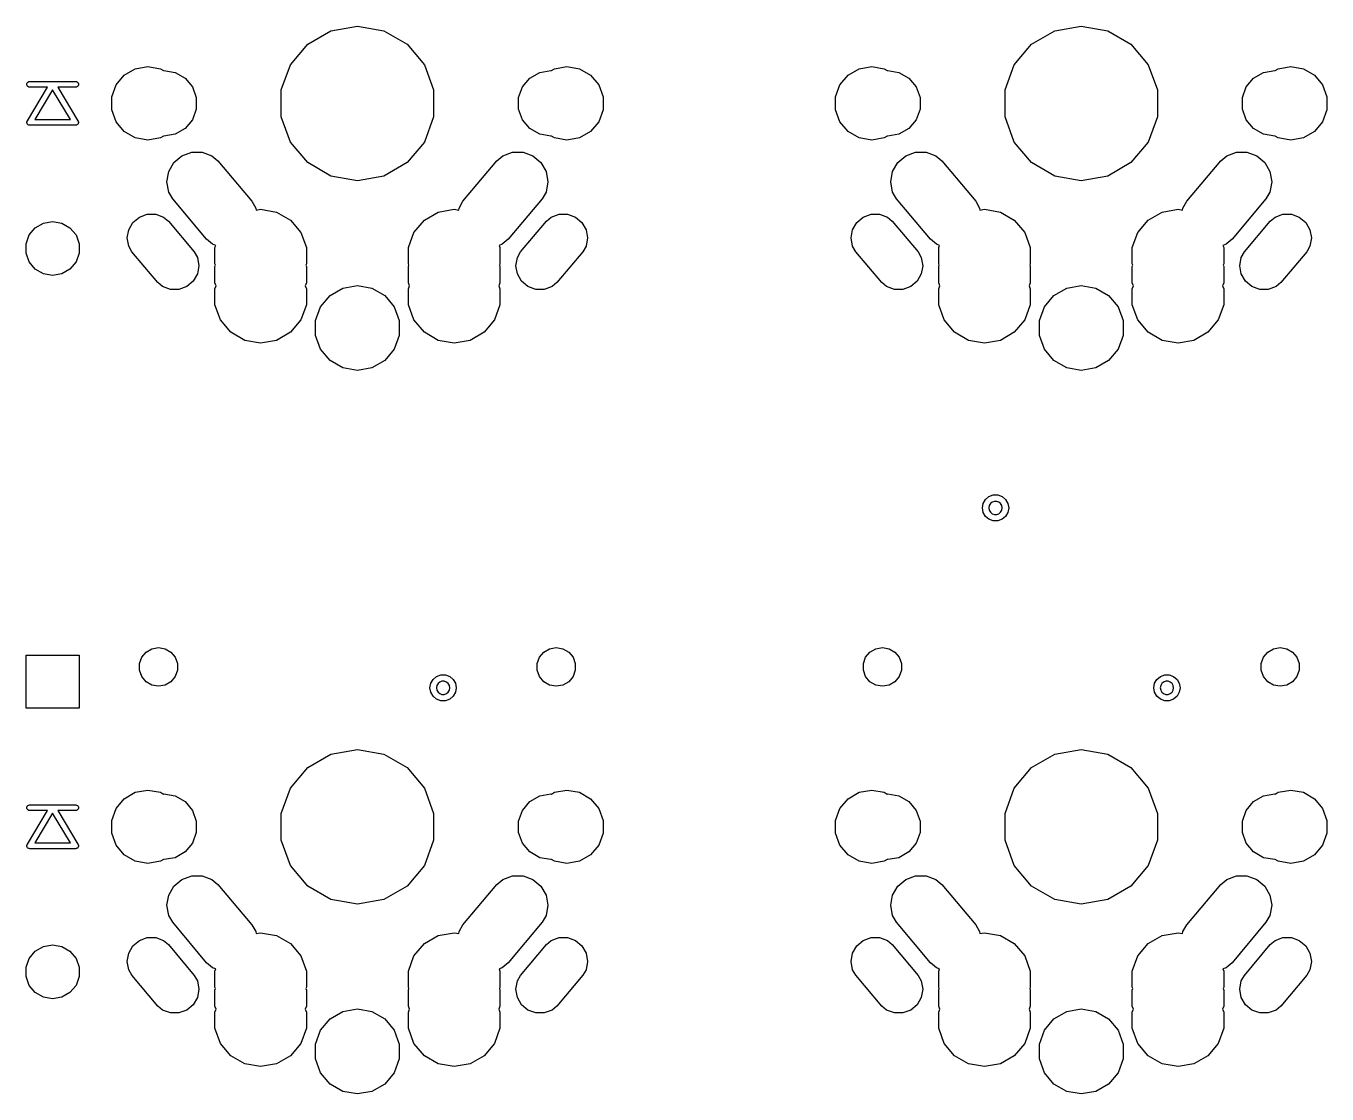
# Model space of a CAD drawing. Extents: x 61 to 195, y -144 to -65.
# Drawn here: x 61.3 to 95.45, y -122.14 to -94.09 of the extents above; entities that cross this region are included whole.
import ezdxf

# ---------------------------------------------------------------- set-up
doc = ezdxf.new("R2010")
doc.units = 0
doc.header["$MEASUREMENT"] = 0
doc.layers.add('BLACK', color=7, linetype='CONTINUOUS')

msp = doc.modelspace()

# ---------------------------------------------------------------- linework, layer by layer
at = {"layer": 'BLACK', "linetype": 'CONTINUOUS'}
for p, q in [((68.6946, -94.5693), (69.3054, -94.2166)), ((69.3054, -94.2166), (70, -94.0941)), ((70, -94.0941), (70.6946, -94.2166)), ((70.6946, -94.2166), (71.3054, -94.5693)), ((87.6946, -94.5693), (88.3054, -94.2166)), ((88.3054, -94.2166), (89, -94.0941)), ((89, -94.0941), (89.6946, -94.2166)), ((89.6946, -94.2166), (90.3054, -94.5693)), ((68.2412, -95.1096), (68.6946, -94.5693)), ((71.3054, -94.5693), (71.7588, -95.1096)), ((87.2412, -95.1096), (87.6946, -94.5693)), ((90.3054, -94.5693), (90.7588, -95.1096)), ((63.8799, -95.386), (64.1701, -95.2185)), ((64.1701, -95.2185), (64.5, -95.1603)), ((64.5, -95.1603), (64.8299, -95.2185)), ((64.8299, -95.2185), (64.9085, -95.2639)), ((64.9085, -95.2639), (64.92, -95.2619)), ((64.92, -95.2619), (65.2152, -95.3139)), ((68, -95.7723), (68.2412, -95.1096)), ((71.7588, -95.1096), (72, -95.7723)), ((74.7848, -95.3139), (75.08, -95.2619)), ((75.08, -95.2619), (75.0915, -95.2639)), ((75.0915, -95.2639), (75.1701, -95.2185)), ((75.1701, -95.2185), (75.5, -95.1603)), ((75.5, -95.1603), (75.8299, -95.2185)), ((75.8299, -95.2185), (76.1201, -95.386)), ((82.8799, -95.386), (83.1701, -95.2185)), ((83.1701, -95.2185), (83.5, -95.1603)), ((83.5, -95.1603), (83.8299, -95.2185)), ((83.8299, -95.2185), (83.9085, -95.2639)), ((83.9085, -95.2639), (83.92, -95.2619)), ((83.92, -95.2619), (84.2152, -95.3139)), ((87, -95.7723), (87.2412, -95.1096)), ((90.7588, -95.1096), (91, -95.7723)), ((93.7848, -95.3139), (94.08, -95.2619)), ((94.08, -95.2619), (94.0915, -95.2639)), ((94.0915, -95.2639), (94.1701, -95.2185)), ((94.1701, -95.2185), (94.5, -95.1603)), ((94.5, -95.1603), (94.8299, -95.2185)), ((94.8299, -95.2185), (95.1201, -95.386)), ((61.325, -95.6118), (61.334, -95.5869)), ((61.325, -95.6382), (61.325, -95.6118)), ((61.334, -95.5869), (61.351, -95.5667)), ((61.351, -95.5667), (61.374, -95.5534)), ((61.374, -95.5534), (61.3934, -95.55)), ((61.3934, -95.55), (61.9928, -95.55)), ((61.9928, -95.55), (61.9987, -95.5489)), ((61.9987, -95.5489), (62, -95.5491)), ((62, -95.5491), (62.0013, -95.5489)), ((62.0013, -95.5489), (62.0072, -95.55)), ((62.0072, -95.55), (62.6066, -95.55)), ((62.6066, -95.55), (62.626, -95.5534)), ((62.626, -95.5534), (62.649, -95.5667)), ((62.649, -95.5667), (62.666, -95.5869)), ((62.666, -95.5869), (62.675, -95.6118)), ((62.675, -95.6118), (62.675, -95.6382)), ((63.6646, -95.6427), (63.8799, -95.386)), ((65.2152, -95.3139), (65.4748, -95.4638)), ((65.4748, -95.4638), (65.6675, -95.6934)), ((74.3325, -95.6934), (74.5252, -95.4638)), ((74.5252, -95.4638), (74.7848, -95.3139)), ((76.1201, -95.386), (76.3354, -95.6427)), ((82.6646, -95.6427), (82.8799, -95.386)), ((84.2152, -95.3139), (84.4748, -95.4638)), ((84.4748, -95.4638), (84.6675, -95.6934)), ((93.3325, -95.6934), (93.5252, -95.4638)), ((93.5252, -95.4638), (93.7848, -95.3139)), ((95.1201, -95.386), (95.3354, -95.6427)), ((61.334, -95.6631), (61.325, -95.6382)), ((61.351, -95.6833), (61.334, -95.6631)), ((61.3387, -96.5813), (61.8675, -95.7)), ((61.374, -95.6966), (61.351, -95.6833)), ((61.3934, -95.7), (61.374, -95.6966)), ((61.8675, -95.7), (61.3934, -95.7)), ((62, -95.7708), (61.5325, -96.55)), ((62.4675, -96.55), (62, -95.7708)), ((62.6066, -95.7), (62.1325, -95.7)), ((62.1325, -95.7), (62.6613, -96.5813)), ((62.626, -95.6966), (62.6066, -95.7)), ((62.649, -95.6833), (62.626, -95.6966)), ((62.666, -95.6631), (62.649, -95.6833)), ((62.675, -95.6382), (62.666, -95.6631)), ((63.55, -95.9575), (63.6646, -95.6427)), ((65.6675, -95.6934), (65.77, -95.9751)), ((68, -96.4777), (68, -95.7723)), ((72, -95.7723), (72, -96.4777)), ((74.23, -95.9751), (74.3325, -95.6934)), ((76.3354, -95.6427), (76.45, -95.9575)), ((82.55, -95.9575), (82.6646, -95.6427)), ((84.6675, -95.6934), (84.77, -95.9751)), ((87, -96.4777), (87, -95.7723)), ((91, -95.7723), (91, -96.4777)), ((93.23, -95.9751), (93.3325, -95.6934)), ((95.3354, -95.6427), (95.45, -95.9575)), ((63.55, -96.2925), (63.55, -95.9575)), ((63.6646, -96.6073), (63.55, -96.2925)), ((65.77, -96.2749), (65.6675, -96.5566)), ((65.77, -95.9751), (65.77, -96.2749)), ((74.23, -96.2749), (74.23, -95.9751)), ((74.3325, -96.5566), (74.23, -96.2749)), ((76.45, -96.2925), (76.3354, -96.6073)), ((76.45, -95.9575), (76.45, -96.2925)), ((82.55, -96.2925), (82.55, -95.9575)), ((82.6646, -96.6073), (82.55, -96.2925)), ((84.77, -96.2749), (84.6675, -96.5566)), ((84.77, -95.9751), (84.77, -96.2749)), ((93.23, -96.2749), (93.23, -95.9751)), ((93.3325, -96.5566), (93.23, -96.2749)), ((95.45, -96.2925), (95.3354, -96.6073)), ((95.45, -95.9575), (95.45, -96.2925)), ((61.3248, -96.637), (61.325, -96.6244)), ((61.325, -96.6376), (61.3248, -96.637)), ((61.325, -96.6118), (61.3252, -96.6112)), ((61.325, -96.6244), (61.325, -96.6118)), ((61.325, -96.6382), (61.325, -96.6376)), ((61.3293, -96.6501), (61.325, -96.6382)), ((61.3252, -96.6105), (61.3297, -96.5988)), ((61.3252, -96.6112), (61.3252, -96.6105)), ((61.3297, -96.5988), (61.334, -96.5869)), ((61.334, -96.5869), (61.3387, -96.5813)), ((61.5325, -96.55), (62.4675, -96.55)), ((62.6613, -96.5813), (62.666, -96.5869)), ((62.666, -96.5869), (62.6703, -96.5988)), ((62.6703, -96.5988), (62.6748, -96.6105)), ((62.675, -96.6382), (62.6707, -96.6501)), ((62.6748, -96.6105), (62.6748, -96.6112)), ((62.6748, -96.6112), (62.675, -96.6118)), ((62.675, -96.6118), (62.675, -96.6244)), ((62.675, -96.6244), (62.6752, -96.637)), ((62.6752, -96.637), (62.675, -96.6376)), ((62.675, -96.6376), (62.675, -96.6382)), ((63.8799, -96.864), (63.6646, -96.6073)), ((65.6675, -96.5566), (65.4748, -96.7862)), ((68.2412, -97.1404), (68, -96.4777)), ((72, -96.4777), (71.7588, -97.1404)), ((74.5252, -96.7862), (74.3325, -96.5566)), ((76.3354, -96.6073), (76.1201, -96.864)), ((82.8799, -96.864), (82.6646, -96.6073)), ((84.6675, -96.5566), (84.4748, -96.7862)), ((87.2412, -97.1404), (87, -96.4777)), ((91, -96.4777), (90.7588, -97.1404)), ((93.5252, -96.7862), (93.3325, -96.5566)), ((95.3354, -96.6073), (95.1201, -96.864)), ((61.3334, -96.662), (61.3293, -96.6501)), ((61.3338, -96.6625), (61.3334, -96.662)), ((61.334, -96.6631), (61.3338, -96.6625)), ((61.3422, -96.6727), (61.334, -96.6631)), ((61.3501, -96.6825), (61.3422, -96.6727)), ((61.3506, -96.6828), (61.3501, -96.6825)), ((61.351, -96.6833), (61.3506, -96.6828)), ((61.362, -96.6897), (61.351, -96.6833)), ((61.3728, -96.6961), (61.362, -96.6897)), ((61.3734, -96.6962), (61.3728, -96.6961)), ((61.374, -96.6966), (61.3734, -96.6962)), ((61.3864, -96.6988), (61.374, -96.6966)), ((61.3987, -96.7011), (61.3864, -96.6988)), ((61.4059, -96.7), (61.3987, -96.7011)), ((62.5941, -96.7), (61.4059, -96.7)), ((62.6013, -96.7011), (62.5941, -96.7)), ((62.6136, -96.6988), (62.6013, -96.7011)), ((62.626, -96.6966), (62.6136, -96.6988)), ((62.6266, -96.6962), (62.626, -96.6966)), ((62.6272, -96.6961), (62.6266, -96.6962)), ((62.638, -96.6897), (62.6272, -96.6961)), ((62.649, -96.6833), (62.638, -96.6897)), ((62.6494, -96.6828), (62.649, -96.6833)), ((62.6499, -96.6825), (62.6494, -96.6828)), ((62.6578, -96.6728), (62.6499, -96.6825)), ((62.666, -96.6631), (62.6578, -96.6728)), ((62.6662, -96.6625), (62.666, -96.6631)), ((62.6666, -96.662), (62.6662, -96.6625)), ((62.6707, -96.6501), (62.6666, -96.662)), ((64.1701, -97.0315), (63.8799, -96.864)), ((65.2152, -96.9361), (64.92, -96.9881)), ((65.4748, -96.7862), (65.2152, -96.9361)), ((74.7848, -96.9361), (74.5252, -96.7862)), ((75.08, -96.9881), (74.7848, -96.9361)), ((76.1201, -96.864), (75.8299, -97.0315)), ((83.1701, -97.0315), (82.8799, -96.864)), ((84.2152, -96.9361), (83.92, -96.9881)), ((84.4748, -96.7862), (84.2152, -96.9361)), ((93.7848, -96.9361), (93.5252, -96.7862)), ((94.08, -96.9881), (93.7848, -96.9361)), ((95.1201, -96.864), (94.8299, -97.0315)), ((64.5, -97.0897), (64.1701, -97.0315)), ((64.8299, -97.0315), (64.5, -97.0897)), ((64.9085, -96.9861), (64.8299, -97.0315)), ((64.92, -96.9881), (64.9085, -96.9861)), ((68.6946, -97.6807), (68.2412, -97.1404)), ((71.7588, -97.1404), (71.3054, -97.6807)), ((75.0915, -96.9861), (75.08, -96.9881)), ((75.1701, -97.0315), (75.0915, -96.9861)), ((75.5, -97.0897), (75.1701, -97.0315)), ((75.8299, -97.0315), (75.5, -97.0897)), ((83.5, -97.0897), (83.1701, -97.0315)), ((83.8299, -97.0315), (83.5, -97.0897)), ((83.9085, -96.9861), (83.8299, -97.0315)), ((83.92, -96.9881), (83.9085, -96.9861)), ((87.6946, -97.6807), (87.2412, -97.1404)), ((90.7588, -97.1404), (90.3054, -97.6807)), ((94.0915, -96.9861), (94.08, -96.9881)), ((94.1701, -97.0315), (94.0915, -96.9861)), ((94.5, -97.0897), (94.1701, -97.0315)), ((94.8299, -97.0315), (94.5, -97.0897)), ((65.1854, -97.6804), (65.3948, -97.5047)), ((65.3948, -97.5047), (65.6516, -97.4112)), ((65.6516, -97.4112), (65.9249, -97.4112)), ((65.9249, -97.4112), (66.1817, -97.5047)), ((66.1817, -97.5047), (66.3384, -97.6361)), ((66.3384, -97.6361), (67.229, -98.6976)), ((72.771, -98.6976), (73.6616, -97.6361)), ((73.6616, -97.6361), (73.8183, -97.5047)), ((73.8183, -97.5047), (74.0751, -97.4112)), ((74.0751, -97.4112), (74.3484, -97.4112)), ((74.3484, -97.4112), (74.6052, -97.5047)), ((74.6052, -97.5047), (74.8146, -97.6804)), ((84.1854, -97.6804), (84.3948, -97.5047)), ((84.3948, -97.5047), (84.6516, -97.4112)), ((84.6516, -97.4112), (84.9249, -97.4112)), ((84.9249, -97.4112), (85.1817, -97.5047)), ((85.1817, -97.5047), (85.3384, -97.6361)), ((85.3384, -97.6361), (86.229, -98.6976)), ((91.771, -98.6976), (92.6616, -97.6361)), ((92.6616, -97.6361), (92.8183, -97.5047)), ((92.8183, -97.5047), (93.0751, -97.4112)), ((93.0751, -97.4112), (93.3484, -97.4112)), ((93.3484, -97.4112), (93.6052, -97.5047)), ((93.6052, -97.5047), (93.8146, -97.6804)), ((65.0013, -98.1862), (65.0488, -97.9171)), ((65.0488, -97.9171), (65.1854, -97.6804)), ((69.3054, -98.0334), (68.6946, -97.6807)), ((71.3054, -97.6807), (70.6946, -98.0334)), ((74.8146, -97.6804), (74.9512, -97.9171)), ((74.9512, -97.9171), (74.9987, -98.1862)), ((84.0013, -98.1862), (84.0488, -97.9171)), ((84.0488, -97.9171), (84.1854, -97.6804)), ((88.3054, -98.0334), (87.6946, -97.6807)), ((90.3054, -97.6807), (89.6946, -98.0334)), ((93.8146, -97.6804), (93.9512, -97.9171)), ((93.9512, -97.9171), (93.9987, -98.1862)), ((65.0488, -98.4554), (65.0013, -98.1862)), ((70, -98.1559), (69.3054, -98.0334)), ((70.6946, -98.0334), (70, -98.1559)), ((74.9987, -98.1862), (74.9512, -98.4554)), ((84.0488, -98.4554), (84.0013, -98.1862)), ((89, -98.1559), (88.3054, -98.0334)), ((89.6946, -98.0334), (89, -98.1559)), ((93.9987, -98.1862), (93.9512, -98.4554)), ((65.151, -98.6324), (65.0488, -98.4554)), ((66.0416, -99.6939), (65.151, -98.6324)), ((74.849, -98.6324), (73.9584, -99.6939)), ((74.9512, -98.4554), (74.849, -98.6324)), ((84.151, -98.6324), (84.0488, -98.4554)), ((85.0416, -99.6939), (84.151, -98.6324)), ((93.849, -98.6324), (92.9584, -99.6939)), ((93.9512, -98.4554), (93.849, -98.6324)), ((67.229, -98.6976), (67.3312, -98.8746)), ((67.3312, -98.8746), (67.3406, -98.9275)), ((67.3406, -98.9275), (67.46, -98.9065)), ((67.46, -98.9065), (67.8768, -98.98)), ((67.8768, -98.98), (68.2432, -99.1916)), ((71.7568, -99.1916), (72.1232, -98.98)), ((72.1232, -98.98), (72.54, -98.9065)), ((72.54, -98.9065), (72.6594, -98.9275)), ((72.6594, -98.9275), (72.6688, -98.8746)), ((72.6688, -98.8746), (72.771, -98.6976)), ((86.229, -98.6976), (86.3312, -98.8746)), ((86.3312, -98.8746), (86.3406, -98.9275)), ((86.3406, -98.9275), (86.46, -98.9065)), ((86.46, -98.9065), (86.8768, -98.98)), ((86.8768, -98.98), (87.2432, -99.1916)), ((90.7568, -99.1916), (91.1232, -98.98)), ((91.1232, -98.98), (91.54, -98.9065)), ((91.54, -98.9065), (91.6594, -98.9275)), ((91.6594, -98.9275), (91.6688, -98.8746)), ((91.6688, -98.8746), (91.771, -98.6976)), ((61.5441, -99.3917), (61.7574, -99.2685)), ((61.7574, -99.2685), (62, -99.2257)), ((62, -99.2257), (62.2426, -99.2685)), ((62.2426, -99.2685), (62.4559, -99.3917)), ((63.9983, -99.4441), (64.1085, -99.2532)), ((64.1085, -99.2532), (64.2774, -99.1115)), ((64.2774, -99.1115), (64.4845, -99.0361)), ((64.4845, -99.0361), (64.7049, -99.0361)), ((64.7049, -99.0361), (64.912, -99.1115)), ((64.912, -99.1115), (65.0383, -99.2175)), ((65.0383, -99.2175), (65.7192, -100.029)), ((68.2432, -99.1916), (68.5153, -99.5157)), ((71.4847, -99.5157), (71.7568, -99.1916)), ((74.2808, -100.029), (74.9617, -99.2175)), ((74.9617, -99.2175), (75.088, -99.1115)), ((75.088, -99.1115), (75.2951, -99.0361)), ((75.2951, -99.0361), (75.5155, -99.0361)), ((75.5155, -99.0361), (75.7226, -99.1115)), ((75.7226, -99.1115), (75.8915, -99.2532)), ((75.8915, -99.2532), (76.0017, -99.4441)), ((82.9983, -99.4441), (83.1085, -99.2532)), ((83.1085, -99.2532), (83.2774, -99.1115)), ((83.2774, -99.1115), (83.4845, -99.0361)), ((83.4845, -99.0361), (83.7049, -99.0361)), ((83.7049, -99.0361), (83.912, -99.1115)), ((83.912, -99.1115), (84.0383, -99.2175)), ((84.0383, -99.2175), (84.7192, -100.029)), ((87.2432, -99.1916), (87.5153, -99.5157)), ((90.4847, -99.5157), (90.7568, -99.1916)), ((93.2808, -100.029), (93.9617, -99.2175)), ((93.9617, -99.2175), (94.088, -99.1115)), ((94.088, -99.1115), (94.2951, -99.0361)), ((94.2951, -99.0361), (94.5155, -99.0361)), ((94.5155, -99.0361), (94.7226, -99.1115)), ((94.7226, -99.1115), (94.8915, -99.2532)), ((94.8915, -99.2532), (95.0017, -99.4441)), ((61.3015, -99.8118), (61.3857, -99.5804)), ((61.3857, -99.5804), (61.5441, -99.3917)), ((62.4559, -99.3917), (62.6142, -99.5804)), ((62.6142, -99.5804), (62.6985, -99.8118)), ((63.96, -99.6611), (63.9983, -99.4441)), ((63.9983, -99.8782), (63.96, -99.6611)), ((66.1983, -99.8253), (66.0416, -99.6939)), ((68.5153, -99.5157), (68.66, -99.9134)), ((71.34, -99.9134), (71.4847, -99.5157)), ((73.9584, -99.6939), (73.8017, -99.8253)), ((76.0017, -99.4441), (76.04, -99.6611)), ((76.04, -99.6611), (76.0017, -99.8782)), ((82.96, -99.6611), (82.9983, -99.4441)), ((82.9983, -99.8782), (82.96, -99.6611)), ((85.1983, -99.8253), (85.0416, -99.6939)), ((87.5153, -99.5157), (87.66, -99.9134)), ((90.34, -99.9134), (90.4847, -99.5157)), ((92.9584, -99.6939), (92.8017, -99.8253)), ((95.0017, -99.4441), (95.04, -99.6611)), ((95.04, -99.6611), (95.0017, -99.8782)), ((61.3015, -100.058), (61.3015, -99.8118)), ((62.6985, -99.8118), (62.6985, -100.058)), ((64.0808, -100.021), (63.9983, -99.8782)), ((64.7617, -100.832), (64.0808, -100.021)), ((65.7192, -100.029), (65.8017, -100.172)), ((66.2811, -99.8554), (66.1983, -99.8253)), ((66.26, -99.9134), (66.2811, -99.8554)), ((66.26, -100.337), (66.26, -99.9134)), ((68.66, -99.9134), (68.66, -100.337)), ((71.34, -100.337), (71.34, -99.9134)), ((73.8017, -99.8253), (73.7189, -99.8554)), ((73.7189, -99.8554), (73.74, -99.9134)), ((73.74, -99.9134), (73.74, -100.337)), ((74.1983, -100.172), (74.2808, -100.029)), ((75.9192, -100.021), (75.2383, -100.832)), ((76.0017, -99.8782), (75.9192, -100.021)), ((83.0808, -100.021), (82.9983, -99.8782)), ((83.7617, -100.832), (83.0808, -100.021)), ((84.7192, -100.029), (84.8017, -100.172)), ((85.2811, -99.8554), (85.1983, -99.8253)), ((85.26, -99.9134), (85.2811, -99.8554)), ((85.26, -100.337), (85.26, -99.9134)), ((87.66, -99.9134), (87.66, -100.337)), ((90.34, -100.337), (90.34, -99.9134)), ((92.8017, -99.8253), (92.7189, -99.8554)), ((92.7189, -99.8554), (92.74, -99.9134)), ((92.74, -99.9134), (92.74, -100.337)), ((93.1983, -100.172), (93.2808, -100.029)), ((94.9192, -100.021), (94.2383, -100.832)), ((95.0017, -99.8782), (94.9192, -100.021)), ((61.3857, -100.29), (61.3015, -100.058)), ((61.5441, -100.478), (61.3857, -100.29)), ((62.6142, -100.29), (62.4559, -100.478)), ((62.6985, -100.058), (62.6142, -100.29)), ((65.8017, -100.172), (65.84, -100.389)), ((65.84, -100.389), (65.8017, -100.606)), ((66.274, -100.375), (66.26, -100.337)), ((66.26, -100.413), (66.274, -100.375)), ((68.66, -100.337), (68.646, -100.375)), ((68.646, -100.375), (68.66, -100.413)), ((71.354, -100.375), (71.34, -100.337)), ((71.34, -100.413), (71.354, -100.375)), ((73.74, -100.337), (73.726, -100.375)), ((73.726, -100.375), (73.74, -100.413)), ((74.16, -100.389), (74.1983, -100.172)), ((74.1983, -100.606), (74.16, -100.389)), ((84.8017, -100.172), (84.84, -100.389)), ((84.84, -100.389), (84.8017, -100.606)), ((85.274, -100.375), (85.26, -100.337)), ((85.26, -100.413), (85.274, -100.375)), ((87.66, -100.337), (87.646, -100.375)), ((87.646, -100.375), (87.66, -100.413)), ((90.354, -100.375), (90.34, -100.337)), ((90.34, -100.413), (90.354, -100.375)), ((92.74, -100.337), (92.726, -100.375)), ((92.726, -100.375), (92.74, -100.413)), ((93.16, -100.389), (93.1983, -100.172)), ((93.1983, -100.606), (93.16, -100.389)), ((61.7574, -100.602), (61.5441, -100.478)), ((62, -100.644), (61.7574, -100.602)), ((62.2426, -100.602), (62, -100.644)), ((62.4559, -100.478), (62.2426, -100.602)), ((65.8017, -100.606), (65.6915, -100.797)), ((66.26, -100.837), (66.26, -100.413)), ((68.66, -100.413), (68.66, -100.837)), ((71.34, -100.837), (71.34, -100.413)), ((73.74, -100.413), (73.74, -100.837)), ((74.3085, -100.797), (74.1983, -100.606)), ((84.8017, -100.606), (84.6915, -100.797)), ((85.26, -100.837), (85.26, -100.413)), ((87.66, -100.413), (87.66, -100.837)), ((90.34, -100.837), (90.34, -100.413)), ((92.74, -100.413), (92.74, -100.837)), ((93.3085, -100.797), (93.1983, -100.606)), ((64.888, -100.938), (64.7617, -100.832)), ((65.0951, -101.014), (64.888, -100.938)), ((65.3155, -101.014), (65.0951, -101.014)), ((65.5226, -100.938), (65.3155, -101.014)), ((65.6915, -100.797), (65.5226, -100.938)), ((66.2885, -100.915), (66.26, -100.837)), ((66.26, -100.993), (66.2885, -100.915)), ((66.26, -101.417), (66.26, -100.993)), ((68.66, -100.837), (68.6315, -100.915)), ((68.6315, -100.915), (68.66, -100.993)), ((68.66, -100.993), (68.66, -101.417)), ((69.282, -101.169), (69.618, -100.975)), ((69.618, -100.975), (70, -100.908)), ((70, -100.908), (70.382, -100.975)), ((70.382, -100.975), (70.718, -101.169)), ((71.3685, -100.915), (71.34, -100.837)), ((71.34, -100.993), (71.3685, -100.915)), ((71.34, -101.417), (71.34, -100.993)), ((73.74, -100.837), (73.7115, -100.915)), ((73.7115, -100.915), (73.74, -100.993)), ((73.74, -100.993), (73.74, -101.417)), ((74.4774, -100.938), (74.3085, -100.797)), ((74.6845, -101.014), (74.4774, -100.938)), ((74.9049, -101.014), (74.6845, -101.014)), ((75.112, -100.938), (74.9049, -101.014)), ((75.2383, -100.832), (75.112, -100.938)), ((83.888, -100.938), (83.7617, -100.832)), ((84.0951, -101.014), (83.888, -100.938)), ((84.3155, -101.014), (84.0951, -101.014)), ((84.5226, -100.938), (84.3155, -101.014)), ((84.6915, -100.797), (84.5226, -100.938)), ((85.2885, -100.915), (85.26, -100.837)), ((85.26, -100.993), (85.2885, -100.915)), ((85.26, -101.417), (85.26, -100.993)), ((87.66, -100.837), (87.6315, -100.915)), ((87.6315, -100.915), (87.66, -100.993)), ((87.66, -100.993), (87.66, -101.417)), ((88.282, -101.169), (88.618, -100.975)), ((88.618, -100.975), (89, -100.908)), ((89, -100.908), (89.382, -100.975)), ((89.382, -100.975), (89.718, -101.169)), ((90.3685, -100.915), (90.34, -100.837)), ((90.34, -100.993), (90.3685, -100.915)), ((90.34, -101.417), (90.34, -100.993)), ((92.74, -100.837), (92.7115, -100.915)), ((92.7115, -100.915), (92.74, -100.993)), ((92.74, -100.993), (92.74, -101.417)), ((93.4774, -100.938), (93.3085, -100.797)), ((93.6845, -101.014), (93.4774, -100.938)), ((93.9049, -101.014), (93.6845, -101.014)), ((94.112, -100.938), (93.9049, -101.014)), ((94.2383, -100.832), (94.112, -100.938)), ((66.4047, -101.814), (66.26, -101.417)), ((68.66, -101.417), (68.5153, -101.814)), ((69.0327, -101.467), (69.282, -101.169)), ((70.718, -101.169), (70.9673, -101.467)), ((71.4847, -101.814), (71.34, -101.417)), ((73.74, -101.417), (73.5953, -101.814)), ((85.4047, -101.814), (85.26, -101.417)), ((87.66, -101.417), (87.5153, -101.814)), ((88.0327, -101.467), (88.282, -101.169)), ((89.718, -101.169), (89.9673, -101.467)), ((90.4847, -101.814), (90.34, -101.417)), ((92.74, -101.417), (92.5953, -101.814)), ((68.9, -101.831), (69.0327, -101.467)), ((70.9673, -101.467), (71.1, -101.831)), ((87.9, -101.831), (88.0327, -101.467)), ((89.9673, -101.467), (90.1, -101.831)), ((66.6768, -102.138), (66.4047, -101.814)), ((68.5153, -101.814), (68.2432, -102.138)), ((68.9, -102.219), (68.9, -101.831)), ((71.1, -101.831), (71.1, -102.219)), ((71.7568, -102.138), (71.4847, -101.814)), ((73.5953, -101.814), (73.3232, -102.138)), ((85.6768, -102.138), (85.4047, -101.814)), ((87.5153, -101.814), (87.2432, -102.138)), ((87.9, -102.219), (87.9, -101.831)), ((90.1, -101.831), (90.1, -102.219)), ((90.7568, -102.138), (90.4847, -101.814)), ((92.5953, -101.814), (92.3232, -102.138)), ((67.0432, -102.35), (66.6768, -102.138)), ((67.46, -102.424), (67.0432, -102.35)), ((67.8768, -102.35), (67.46, -102.424)), ((68.2432, -102.138), (67.8768, -102.35)), ((69.0327, -102.583), (68.9, -102.219)), ((71.1, -102.219), (70.9673, -102.583)), ((72.1232, -102.35), (71.7568, -102.138)), ((72.54, -102.424), (72.1232, -102.35)), ((72.9568, -102.35), (72.54, -102.424)), ((73.3232, -102.138), (72.9568, -102.35)), ((86.0432, -102.35), (85.6768, -102.138)), ((86.46, -102.424), (86.0432, -102.35)), ((86.8768, -102.35), (86.46, -102.424)), ((87.2432, -102.138), (86.8768, -102.35)), ((88.0327, -102.583), (87.9, -102.219)), ((90.1, -102.219), (89.9673, -102.583)), ((91.1232, -102.35), (90.7568, -102.138)), ((91.54, -102.424), (91.1232, -102.35)), ((91.9568, -102.35), (91.54, -102.424)), ((92.3232, -102.138), (91.9568, -102.35)), ((69.282, -102.881), (69.0327, -102.583)), ((70.9673, -102.583), (70.718, -102.881)), ((88.282, -102.881), (88.0327, -102.583)), ((89.9673, -102.583), (89.718, -102.881)), ((69.618, -103.075), (69.282, -102.881)), ((70, -103.142), (69.618, -103.075)), ((70.382, -103.075), (70, -103.142)), ((70.718, -102.881), (70.382, -103.075)), ((88.618, -103.075), (88.282, -102.881)), ((89, -103.142), (88.618, -103.075)), ((89.382, -103.075), (89, -103.142)), ((89.718, -102.881), (89.382, -103.075)), ((86.4258, -106.632), (86.4857, -106.528)), ((86.4857, -106.528), (86.5775, -106.451)), ((86.5775, -106.451), (86.6901, -106.41)), ((86.6901, -106.41), (86.8099, -106.41)), ((86.8099, -106.41), (86.9225, -106.451)), ((86.9225, -106.451), (87.0143, -106.528)), ((87.0143, -106.528), (87.0742, -106.632)), ((86.405, -106.75), (86.4258, -106.632)), ((86.4258, -106.868), (86.405, -106.75)), ((86.4857, -106.972), (86.4258, -106.868)), ((86.5856, -106.69), (86.575, -106.75)), ((86.575, -106.75), (86.5856, -106.81)), ((86.6159, -106.638), (86.5856, -106.69)), ((86.5856, -106.81), (86.6159, -106.862)), ((86.6625, -106.598), (86.6159, -106.638)), ((86.6159, -106.862), (86.6625, -106.902)), ((86.7196, -106.578), (86.6625, -106.598)), ((86.7804, -106.578), (86.7196, -106.578)), ((86.8375, -106.598), (86.7804, -106.578)), ((86.8841, -106.638), (86.8375, -106.598)), ((86.8375, -106.902), (86.8841, -106.862)), ((86.9144, -106.69), (86.8841, -106.638)), ((86.8841, -106.862), (86.9144, -106.81)), ((86.925, -106.75), (86.9144, -106.69)), ((86.9144, -106.81), (86.925, -106.75)), ((87.0742, -106.868), (87.0143, -106.972)), ((87.0742, -106.632), (87.095, -106.75)), ((87.095, -106.75), (87.0742, -106.868)), ((86.5775, -107.049), (86.4857, -106.972)), ((86.6901, -107.09), (86.5775, -107.049)), ((86.6625, -106.902), (86.7196, -106.922)), ((86.8099, -107.09), (86.6901, -107.09)), ((86.7196, -106.922), (86.7804, -106.922)), ((86.7804, -106.922), (86.8375, -106.902)), ((86.9225, -107.049), (86.8099, -107.09)), ((87.0143, -106.972), (86.9225, -107.049)), ((61.3015, -112.013), (61.3015, -110.617)), ((61.3015, -110.617), (62.6985, -110.617)), ((62.6985, -110.617), (62.6985, -112.013)), ((64.3403, -110.671), (64.4536, -110.536)), ((64.4536, -110.536), (64.6064, -110.448)), ((64.6064, -110.448), (64.78, -110.417)), ((64.78, -110.417), (64.9536, -110.448)), ((64.9536, -110.448), (65.1064, -110.536)), ((65.1064, -110.536), (65.2197, -110.671)), ((74.7803, -110.671), (74.8936, -110.536)), ((74.8936, -110.536), (75.0464, -110.448)), ((75.0464, -110.448), (75.22, -110.417)), ((75.22, -110.417), (75.3936, -110.448)), ((75.3936, -110.448), (75.5464, -110.536)), ((75.5464, -110.536), (75.6597, -110.671)), ((83.3403, -110.671), (83.4536, -110.536)), ((83.4536, -110.536), (83.6064, -110.448)), ((83.6064, -110.448), (83.78, -110.417)), ((83.78, -110.417), (83.9536, -110.448)), ((83.9536, -110.448), (84.1064, -110.536)), ((84.1064, -110.536), (84.2197, -110.671)), ((93.7803, -110.671), (93.8936, -110.536)), ((93.8936, -110.536), (94.0464, -110.448)), ((94.0464, -110.448), (94.22, -110.417)), ((94.22, -110.417), (94.3936, -110.448)), ((94.3936, -110.448), (94.5464, -110.536)), ((94.5464, -110.536), (94.6597, -110.671)), ((64.28, -110.837), (64.3403, -110.671)), ((64.28, -111.013), (64.28, -110.837)), ((65.2197, -110.671), (65.28, -110.837)), ((65.28, -110.837), (65.28, -111.013)), ((74.72, -110.837), (74.7803, -110.671)), ((74.72, -111.013), (74.72, -110.837)), ((75.6597, -110.671), (75.72, -110.837)), ((75.72, -110.837), (75.72, -111.013)), ((83.28, -110.837), (83.3403, -110.671)), ((83.28, -111.013), (83.28, -110.837)), ((84.2197, -110.671), (84.28, -110.837)), ((84.28, -110.837), (84.28, -111.013)), ((93.72, -110.837), (93.7803, -110.671)), ((93.72, -111.013), (93.72, -110.837)), ((94.6597, -110.671), (94.72, -110.837)), ((94.72, -110.837), (94.72, -111.013)), ((64.3403, -111.179), (64.28, -111.013)), ((64.4536, -111.314), (64.3403, -111.179)), ((64.6064, -111.402), (64.4536, -111.314)), ((65.1064, -111.314), (64.9536, -111.402)), ((65.2197, -111.179), (65.1064, -111.314)), ((65.28, -111.013), (65.2197, -111.179)), ((71.9258, -111.357), (71.9857, -111.253)), ((71.9857, -111.253), (72.0775, -111.176)), ((72.0775, -111.176), (72.1901, -111.135)), ((72.1625, -111.323), (72.1159, -111.363)), ((72.2196, -111.303), (72.1625, -111.323)), ((72.1901, -111.135), (72.3099, -111.135)), ((72.2804, -111.303), (72.2196, -111.303)), ((72.3375, -111.323), (72.2804, -111.303)), ((72.3099, -111.135), (72.4225, -111.176)), ((72.3841, -111.363), (72.3375, -111.323)), ((72.4225, -111.176), (72.5143, -111.253)), ((72.5143, -111.253), (72.5742, -111.357)), ((74.7803, -111.179), (74.72, -111.013)), ((74.8936, -111.314), (74.7803, -111.179)), ((75.0464, -111.402), (74.8936, -111.314)), ((75.5464, -111.314), (75.3936, -111.402)), ((75.6597, -111.179), (75.5464, -111.314)), ((75.72, -111.013), (75.6597, -111.179)), ((83.3403, -111.179), (83.28, -111.013)), ((83.4536, -111.314), (83.3403, -111.179)), ((83.6064, -111.402), (83.4536, -111.314)), ((84.1064, -111.314), (83.9536, -111.402)), ((84.2197, -111.179), (84.1064, -111.314)), ((84.28, -111.013), (84.2197, -111.179)), ((90.9258, -111.357), (90.9857, -111.253)), ((90.9857, -111.253), (91.0775, -111.176)), ((91.0775, -111.176), (91.1901, -111.135)), ((91.1625, -111.323), (91.1159, -111.363)), ((91.2196, -111.303), (91.1625, -111.323)), ((91.1901, -111.135), (91.3099, -111.135)), ((91.2804, -111.303), (91.2196, -111.303)), ((91.3375, -111.323), (91.2804, -111.303)), ((91.3099, -111.135), (91.4225, -111.176)), ((91.3841, -111.363), (91.3375, -111.323)), ((91.4225, -111.176), (91.5143, -111.253)), ((91.5143, -111.253), (91.5742, -111.357)), ((93.7803, -111.179), (93.72, -111.013)), ((93.8936, -111.314), (93.7803, -111.179)), ((94.0464, -111.402), (93.8936, -111.314)), ((94.5464, -111.314), (94.3936, -111.402)), ((94.6597, -111.179), (94.5464, -111.314)), ((94.72, -111.013), (94.6597, -111.179)), ((64.78, -111.433), (64.6064, -111.402)), ((64.9536, -111.402), (64.78, -111.433)), ((71.905, -111.475), (71.9258, -111.357)), ((71.9258, -111.593), (71.905, -111.475)), ((71.9857, -111.697), (71.9258, -111.593)), ((72.0856, -111.415), (72.075, -111.475)), ((72.075, -111.475), (72.0856, -111.535)), ((72.1159, -111.363), (72.0856, -111.415)), ((72.0856, -111.535), (72.1159, -111.587)), ((72.1159, -111.587), (72.1625, -111.627)), ((72.1625, -111.627), (72.2196, -111.647)), ((72.2196, -111.647), (72.2804, -111.647)), ((72.2804, -111.647), (72.3375, -111.627)), ((72.3375, -111.627), (72.3841, -111.587)), ((72.4144, -111.415), (72.3841, -111.363)), ((72.3841, -111.587), (72.4144, -111.535)), ((72.425, -111.475), (72.4144, -111.415)), ((72.4144, -111.535), (72.425, -111.475)), ((72.5742, -111.593), (72.5143, -111.697)), ((72.5742, -111.357), (72.595, -111.475)), ((72.595, -111.475), (72.5742, -111.593)), ((75.22, -111.433), (75.0464, -111.402)), ((75.3936, -111.402), (75.22, -111.433)), ((83.78, -111.433), (83.6064, -111.402)), ((83.9536, -111.402), (83.78, -111.433)), ((90.905, -111.475), (90.9258, -111.357)), ((90.9258, -111.593), (90.905, -111.475)), ((90.9857, -111.697), (90.9258, -111.593)), ((91.0856, -111.415), (91.075, -111.475)), ((91.075, -111.475), (91.0856, -111.535)), ((91.1159, -111.363), (91.0856, -111.415)), ((91.0856, -111.535), (91.1159, -111.587)), ((91.1159, -111.587), (91.1625, -111.627)), ((91.1625, -111.627), (91.2196, -111.647)), ((91.2196, -111.647), (91.2804, -111.647)), ((91.2804, -111.647), (91.3375, -111.627)), ((91.3375, -111.627), (91.3841, -111.587)), ((91.4144, -111.415), (91.3841, -111.363)), ((91.3841, -111.587), (91.4144, -111.535)), ((91.425, -111.475), (91.4144, -111.415)), ((91.4144, -111.535), (91.425, -111.475)), ((91.5742, -111.593), (91.5143, -111.697)), ((91.5742, -111.357), (91.595, -111.475)), ((91.595, -111.475), (91.5742, -111.593)), ((94.22, -111.433), (94.0464, -111.402)), ((94.3936, -111.402), (94.22, -111.433)), ((72.0775, -111.774), (71.9857, -111.697)), ((72.1901, -111.815), (72.0775, -111.774)), ((72.3099, -111.815), (72.1901, -111.815)), ((72.4225, -111.774), (72.3099, -111.815)), ((72.5143, -111.697), (72.4225, -111.774)), ((91.0775, -111.774), (90.9857, -111.697)), ((91.1901, -111.815), (91.0775, -111.774)), ((91.3099, -111.815), (91.1901, -111.815)), ((91.4225, -111.774), (91.3099, -111.815)), ((91.5143, -111.697), (91.4225, -111.774)), ((62.6985, -112.013), (61.3015, -112.013)), ((68.6946, -113.569), (69.3054, -113.217)), ((69.3054, -113.217), (70, -113.094)), ((70, -113.094), (70.6946, -113.217)), ((70.6946, -113.217), (71.3054, -113.569)), ((87.6946, -113.569), (88.3054, -113.217)), ((88.3054, -113.217), (89, -113.094)), ((89, -113.094), (89.6946, -113.217)), ((89.6946, -113.217), (90.3054, -113.569)), ((68.2412, -114.11), (68.6946, -113.569)), ((71.3054, -113.569), (71.7588, -114.11)), ((87.2412, -114.11), (87.6946, -113.569)), ((90.3054, -113.569), (90.7588, -114.11)), ((63.6646, -114.643), (63.8799, -114.386)), ((63.8799, -114.386), (64.1701, -114.219)), ((64.1701, -114.219), (64.5, -114.16)), ((64.5, -114.16), (64.8299, -114.219)), ((64.8299, -114.219), (64.9085, -114.264)), ((64.9085, -114.264), (64.92, -114.262)), ((64.92, -114.262), (65.2152, -114.314)), ((65.2152, -114.314), (65.4748, -114.464)), ((68, -114.772), (68.2412, -114.11)), ((71.7588, -114.11), (72, -114.772)), ((74.5252, -114.464), (74.7848, -114.314)), ((74.7848, -114.314), (75.08, -114.262)), ((75.08, -114.262), (75.0915, -114.264)), ((75.0915, -114.264), (75.1701, -114.219)), ((75.1701, -114.219), (75.5, -114.16)), ((75.5, -114.16), (75.8299, -114.219)), ((75.8299, -114.219), (76.1201, -114.386)), ((76.1201, -114.386), (76.3354, -114.643)), ((82.6646, -114.643), (82.8799, -114.386)), ((82.8799, -114.386), (83.1701, -114.219)), ((83.1701, -114.219), (83.5, -114.16)), ((83.5, -114.16), (83.8299, -114.219)), ((83.8299, -114.219), (83.9085, -114.264)), ((83.9085, -114.264), (83.92, -114.262)), ((83.92, -114.262), (84.2152, -114.314)), ((84.2152, -114.314), (84.4748, -114.464)), ((87, -114.772), (87.2412, -114.11)), ((90.7588, -114.11), (91, -114.772)), ((93.5252, -114.464), (93.7848, -114.314)), ((93.7848, -114.314), (94.08, -114.262)), ((94.08, -114.262), (94.0915, -114.264)), ((94.0915, -114.264), (94.1701, -114.219)), ((94.1701, -114.219), (94.5, -114.16)), ((94.5, -114.16), (94.8299, -114.219)), ((94.8299, -114.219), (95.1201, -114.386)), ((95.1201, -114.386), (95.3354, -114.643)), ((61.325, -114.612), (61.334, -114.587)), ((61.325, -114.638), (61.325, -114.612)), ((61.334, -114.663), (61.325, -114.638)), ((61.334, -114.587), (61.351, -114.567)), ((61.351, -114.683), (61.334, -114.663)), ((61.3387, -115.581), (61.8675, -114.7)), ((61.351, -114.567), (61.374, -114.553)), ((61.374, -114.697), (61.351, -114.683)), ((61.374, -114.553), (61.3934, -114.55)), ((61.3934, -114.7), (61.374, -114.697)), ((61.3934, -114.55), (61.9928, -114.55)), ((61.8675, -114.7), (61.3934, -114.7)), ((61.9928, -114.55), (61.9987, -114.549)), ((61.9987, -114.549), (62, -114.549)), ((62, -114.549), (62.0013, -114.549)), ((62.0013, -114.549), (62.0072, -114.55)), ((62.0072, -114.55), (62.6066, -114.55)), ((62.6066, -114.7), (62.1325, -114.7)), ((62.1325, -114.7), (62.6613, -115.581)), ((62.6066, -114.55), (62.626, -114.553)), ((62.626, -114.697), (62.6066, -114.7)), ((62.626, -114.553), (62.649, -114.567)), ((62.649, -114.683), (62.626, -114.697)), ((62.649, -114.567), (62.666, -114.587)), ((62.666, -114.663), (62.649, -114.683)), ((62.666, -114.587), (62.675, -114.612)), ((62.675, -114.638), (62.666, -114.663)), ((62.675, -114.612), (62.675, -114.638)), ((63.55, -114.957), (63.6646, -114.643)), ((65.4748, -114.464), (65.6675, -114.693)), ((65.6675, -114.693), (65.77, -114.975)), ((74.23, -114.975), (74.3325, -114.693)), ((74.3325, -114.693), (74.5252, -114.464)), ((76.3354, -114.643), (76.45, -114.957)), ((82.55, -114.957), (82.6646, -114.643)), ((84.4748, -114.464), (84.6675, -114.693)), ((84.6675, -114.693), (84.77, -114.975)), ((93.23, -114.975), (93.3325, -114.693)), ((93.3325, -114.693), (93.5252, -114.464)), ((95.3354, -114.643), (95.45, -114.957)), ((62, -114.771), (61.5325, -115.55)), ((62.4675, -115.55), (62, -114.771)), ((63.55, -115.293), (63.55, -114.957)), ((65.77, -114.975), (65.77, -115.275)), ((68, -115.478), (68, -114.772)), ((72, -114.772), (72, -115.478)), ((74.23, -115.275), (74.23, -114.975)), ((76.45, -114.957), (76.45, -115.293)), ((82.55, -115.293), (82.55, -114.957)), ((84.77, -114.975), (84.77, -115.275)), ((87, -115.478), (87, -114.772)), ((91, -114.772), (91, -115.478)), ((93.23, -115.275), (93.23, -114.975)), ((95.45, -114.957), (95.45, -115.293)), ((63.6646, -115.607), (63.55, -115.293)), ((65.77, -115.275), (65.6675, -115.557)), ((74.3325, -115.557), (74.23, -115.275)), ((76.45, -115.293), (76.3354, -115.607)), ((82.6646, -115.607), (82.55, -115.293)), ((84.77, -115.275), (84.6675, -115.557)), ((93.3325, -115.557), (93.23, -115.275)), ((95.45, -115.293), (95.3354, -115.607)), ((61.3248, -115.637), (61.325, -115.624)), ((61.325, -115.638), (61.3248, -115.637)), ((61.325, -115.612), (61.3252, -115.611)), ((61.325, -115.624), (61.325, -115.612)), ((61.3293, -115.65), (61.325, -115.638)), ((61.325, -115.638), (61.325, -115.638)), ((61.3252, -115.611), (61.3297, -115.599)), ((61.3252, -115.611), (61.3252, -115.611)), ((61.3334, -115.662), (61.3293, -115.65)), ((61.3297, -115.599), (61.334, -115.587)), ((61.3338, -115.662), (61.3334, -115.662)), ((61.334, -115.663), (61.3338, -115.662)), ((61.334, -115.587), (61.3387, -115.581)), ((61.3422, -115.673), (61.334, -115.663)), ((61.3501, -115.683), (61.3422, -115.673)), ((61.3506, -115.683), (61.3501, -115.683)), ((61.351, -115.683), (61.3506, -115.683)), ((61.362, -115.69), (61.351, -115.683)), ((61.3728, -115.696), (61.362, -115.69)), ((61.3734, -115.696), (61.3728, -115.696)), ((61.374, -115.697), (61.3734, -115.696)), ((61.3864, -115.699), (61.374, -115.697)), ((61.3987, -115.701), (61.3864, -115.699)), ((61.4059, -115.7), (61.3987, -115.701)), ((62.5941, -115.7), (61.4059, -115.7)), ((61.5325, -115.55), (62.4675, -115.55)), ((62.6013, -115.701), (62.5941, -115.7)), ((62.6136, -115.699), (62.6013, -115.701)), ((62.626, -115.697), (62.6136, -115.699)), ((62.6266, -115.696), (62.626, -115.697)), ((62.6272, -115.696), (62.6266, -115.696)), ((62.638, -115.69), (62.6272, -115.696)), ((62.649, -115.683), (62.638, -115.69)), ((62.6494, -115.683), (62.649, -115.683)), ((62.6499, -115.683), (62.6494, -115.683)), ((62.6578, -115.673), (62.6499, -115.683)), ((62.666, -115.663), (62.6578, -115.673)), ((62.6613, -115.581), (62.666, -115.587)), ((62.666, -115.587), (62.6703, -115.599)), ((62.6662, -115.662), (62.666, -115.663)), ((62.6666, -115.662), (62.6662, -115.662)), ((62.6707, -115.65), (62.6666, -115.662)), ((62.6703, -115.599), (62.6748, -115.611)), ((62.675, -115.638), (62.6707, -115.65)), ((62.6748, -115.611), (62.6748, -115.611)), ((62.6748, -115.611), (62.675, -115.612)), ((62.675, -115.612), (62.675, -115.624)), ((62.675, -115.624), (62.6752, -115.637)), ((62.6752, -115.637), (62.675, -115.638)), ((62.675, -115.638), (62.675, -115.638)), ((63.8799, -115.864), (63.6646, -115.607)), ((65.6675, -115.557), (65.4748, -115.786)), ((68.2412, -116.14), (68, -115.478)), ((72, -115.478), (71.7588, -116.14)), ((74.5252, -115.786), (74.3325, -115.557)), ((76.3354, -115.607), (76.1201, -115.864)), ((82.8799, -115.864), (82.6646, -115.607)), ((84.6675, -115.557), (84.4748, -115.786)), ((87.2412, -116.14), (87, -115.478)), ((91, -115.478), (90.7588, -116.14)), ((93.5252, -115.786), (93.3325, -115.557)), ((95.3354, -115.607), (95.1201, -115.864)), ((64.1701, -116.031), (63.8799, -115.864)), ((64.5, -116.09), (64.1701, -116.031)), ((64.8299, -116.031), (64.5, -116.09)), ((64.9085, -115.986), (64.8299, -116.031)), ((64.92, -115.988), (64.9085, -115.986)), ((65.2152, -115.936), (64.92, -115.988)), ((65.4748, -115.786), (65.2152, -115.936)), ((74.7848, -115.936), (74.5252, -115.786)), ((75.08, -115.988), (74.7848, -115.936)), ((75.0915, -115.986), (75.08, -115.988)), ((75.1701, -116.031), (75.0915, -115.986)), ((75.5, -116.09), (75.1701, -116.031)), ((75.8299, -116.031), (75.5, -116.09)), ((76.1201, -115.864), (75.8299, -116.031)), ((83.1701, -116.031), (82.8799, -115.864)), ((83.5, -116.09), (83.1701, -116.031)), ((83.8299, -116.031), (83.5, -116.09)), ((83.9085, -115.986), (83.8299, -116.031)), ((83.92, -115.988), (83.9085, -115.986)), ((84.2152, -115.936), (83.92, -115.988)), ((84.4748, -115.786), (84.2152, -115.936)), ((93.7848, -115.936), (93.5252, -115.786)), ((94.08, -115.988), (93.7848, -115.936)), ((94.0915, -115.986), (94.08, -115.988)), ((94.1701, -116.031), (94.0915, -115.986)), ((94.5, -116.09), (94.1701, -116.031)), ((94.8299, -116.031), (94.5, -116.09)), ((95.1201, -115.864), (94.8299, -116.031)), ((65.3948, -116.505), (65.6516, -116.411)), ((65.6516, -116.411), (65.9249, -116.411)), ((65.9249, -116.411), (66.1817, -116.505)), ((68.6946, -116.681), (68.2412, -116.14)), ((71.7588, -116.14), (71.3054, -116.681)), ((73.8183, -116.505), (74.0751, -116.411)), ((74.0751, -116.411), (74.3484, -116.411)), ((74.3484, -116.411), (74.6052, -116.505)), ((84.3948, -116.505), (84.6516, -116.411)), ((84.6516, -116.411), (84.9249, -116.411)), ((84.9249, -116.411), (85.1817, -116.505)), ((87.6946, -116.681), (87.2412, -116.14)), ((90.7588, -116.14), (90.3054, -116.681)), ((92.8183, -116.505), (93.0751, -116.411)), ((93.0751, -116.411), (93.3484, -116.411)), ((93.3484, -116.411), (93.6052, -116.505)), ((65.0488, -116.917), (65.1854, -116.68)), ((65.1854, -116.68), (65.3948, -116.505)), ((66.1817, -116.505), (66.3384, -116.636)), ((66.3384, -116.636), (67.229, -117.698)), ((69.3054, -117.033), (68.6946, -116.681)), ((71.3054, -116.681), (70.6946, -117.033)), ((72.771, -117.698), (73.6616, -116.636)), ((73.6616, -116.636), (73.8183, -116.505)), ((74.6052, -116.505), (74.8146, -116.68)), ((74.8146, -116.68), (74.9512, -116.917)), ((84.0488, -116.917), (84.1854, -116.68)), ((84.1854, -116.68), (84.3948, -116.505)), ((85.1817, -116.505), (85.3384, -116.636)), ((85.3384, -116.636), (86.229, -117.698)), ((88.3054, -117.033), (87.6946, -116.681)), ((90.3054, -116.681), (89.6946, -117.033)), ((91.771, -117.698), (92.6616, -116.636)), ((92.6616, -116.636), (92.8183, -116.505)), ((93.6052, -116.505), (93.8146, -116.68)), ((93.8146, -116.68), (93.9512, -116.917)), ((65.0013, -117.186), (65.0488, -116.917)), ((70, -117.156), (69.3054, -117.033)), ((70.6946, -117.033), (70, -117.156)), ((74.9512, -116.917), (74.9987, -117.186)), ((84.0013, -117.186), (84.0488, -116.917)), ((89, -117.156), (88.3054, -117.033)), ((89.6946, -117.033), (89, -117.156)), ((93.9512, -116.917), (93.9987, -117.186)), ((65.0488, -117.455), (65.0013, -117.186)), ((65.151, -117.632), (65.0488, -117.455)), ((74.9512, -117.455), (74.849, -117.632)), ((74.9987, -117.186), (74.9512, -117.455)), ((84.0488, -117.455), (84.0013, -117.186)), ((84.151, -117.632), (84.0488, -117.455)), ((93.9512, -117.455), (93.849, -117.632)), ((93.9987, -117.186), (93.9512, -117.455)), ((66.0416, -118.694), (65.151, -117.632)), ((67.229, -117.698), (67.3312, -117.875)), ((72.6688, -117.875), (72.771, -117.698)), ((74.849, -117.632), (73.9584, -118.694)), ((85.0416, -118.694), (84.151, -117.632)), ((86.229, -117.698), (86.3312, -117.875)), ((91.6688, -117.875), (91.771, -117.698)), ((93.849, -117.632), (92.9584, -118.694)), ((64.1085, -118.253), (64.2774, -118.112)), ((64.2774, -118.112), (64.4845, -118.036)), ((64.4845, -118.036), (64.7049, -118.036)), ((64.7049, -118.036), (64.912, -118.112)), ((64.912, -118.112), (65.0383, -118.218)), ((67.3312, -117.875), (67.3406, -117.928)), ((67.3406, -117.928), (67.46, -117.906)), ((67.46, -117.906), (67.8768, -117.98)), ((67.8768, -117.98), (68.2432, -118.192)), ((71.7568, -118.192), (72.1232, -117.98)), ((72.1232, -117.98), (72.54, -117.906)), ((72.54, -117.906), (72.6594, -117.928)), ((72.6594, -117.928), (72.6688, -117.875)), ((74.9617, -118.218), (75.088, -118.112)), ((75.088, -118.112), (75.2951, -118.036)), ((75.2951, -118.036), (75.5155, -118.036)), ((75.5155, -118.036), (75.7226, -118.112)), ((75.7226, -118.112), (75.8915, -118.253)), ((83.1085, -118.253), (83.2774, -118.112)), ((83.2774, -118.112), (83.4845, -118.036)), ((83.4845, -118.036), (83.7049, -118.036)), ((83.7049, -118.036), (83.912, -118.112)), ((83.912, -118.112), (84.0383, -118.218)), ((86.3312, -117.875), (86.3406, -117.928)), ((86.3406, -117.928), (86.46, -117.906)), ((86.46, -117.906), (86.8768, -117.98)), ((86.8768, -117.98), (87.2432, -118.192)), ((90.7568, -118.192), (91.1232, -117.98)), ((91.1232, -117.98), (91.54, -117.906)), ((91.54, -117.906), (91.6594, -117.928)), ((91.6594, -117.928), (91.6688, -117.875)), ((93.9617, -118.218), (94.088, -118.112)), ((94.088, -118.112), (94.2951, -118.036)), ((94.2951, -118.036), (94.5155, -118.036)), ((94.5155, -118.036), (94.7226, -118.112)), ((94.7226, -118.112), (94.8915, -118.253)), ((61.3857, -118.58), (61.5441, -118.392)), ((61.5441, -118.392), (61.7574, -118.268)), ((61.7574, -118.268), (62, -118.226)), ((62, -118.226), (62.2426, -118.268)), ((62.2426, -118.268), (62.4559, -118.392)), ((62.4559, -118.392), (62.6142, -118.58)), ((63.96, -118.661), (63.9983, -118.444)), ((63.9983, -118.444), (64.1085, -118.253)), ((65.0383, -118.218), (65.7192, -119.029)), ((68.2432, -118.192), (68.5153, -118.516)), ((71.4847, -118.516), (71.7568, -118.192)), ((74.2808, -119.029), (74.9617, -118.218)), ((75.8915, -118.253), (76.0017, -118.444)), ((76.0017, -118.444), (76.04, -118.661)), ((82.96, -118.661), (82.9983, -118.444)), ((82.9983, -118.444), (83.1085, -118.253)), ((84.0383, -118.218), (84.7192, -119.029)), ((87.2432, -118.192), (87.5153, -118.516)), ((90.4847, -118.516), (90.7568, -118.192)), ((93.2808, -119.029), (93.9617, -118.218)), ((94.8915, -118.253), (95.0017, -118.444)), ((95.0017, -118.444), (95.04, -118.661)), ((61.3015, -118.812), (61.3857, -118.58)), ((61.3015, -119.058), (61.3015, -118.812)), ((62.6142, -118.58), (62.6985, -118.812)), ((62.6985, -118.812), (62.6985, -119.058)), ((63.9983, -118.878), (63.96, -118.661)), ((66.1983, -118.825), (66.0416, -118.694)), ((66.2811, -118.855), (66.1983, -118.825)), ((68.5153, -118.516), (68.66, -118.913)), ((71.34, -118.913), (71.4847, -118.516)), ((73.8017, -118.825), (73.7189, -118.855)), ((73.9584, -118.694), (73.8017, -118.825)), ((76.04, -118.661), (76.0017, -118.878)), ((82.9983, -118.878), (82.96, -118.661)), ((85.1983, -118.825), (85.0416, -118.694)), ((85.2811, -118.855), (85.1983, -118.825)), ((87.5153, -118.516), (87.66, -118.913)), ((90.34, -118.913), (90.4847, -118.516)), ((92.8017, -118.825), (92.7189, -118.855)), ((92.9584, -118.694), (92.8017, -118.825)), ((95.04, -118.661), (95.0017, -118.878)), ((61.3857, -119.29), (61.3015, -119.058)), ((62.6985, -119.058), (62.6142, -119.29)), ((64.0808, -119.021), (63.9983, -118.878)), ((64.7617, -119.832), (64.0808, -119.021)), ((65.7192, -119.029), (65.8017, -119.172)), ((65.8017, -119.172), (65.84, -119.389)), ((66.26, -118.913), (66.2811, -118.855)), ((66.26, -119.337), (66.26, -118.913)), ((68.66, -118.913), (68.66, -119.337)), ((71.34, -119.337), (71.34, -118.913)), ((73.7189, -118.855), (73.74, -118.913)), ((73.74, -118.913), (73.74, -119.337)), ((74.16, -119.389), (74.1983, -119.172)), ((74.1983, -119.172), (74.2808, -119.029)), ((75.9192, -119.021), (75.2383, -119.832)), ((76.0017, -118.878), (75.9192, -119.021)), ((83.0808, -119.021), (82.9983, -118.878)), ((83.7617, -119.832), (83.0808, -119.021)), ((84.7192, -119.029), (84.8017, -119.172)), ((84.8017, -119.172), (84.84, -119.389)), ((85.26, -118.913), (85.2811, -118.855)), ((85.26, -119.337), (85.26, -118.913)), ((87.66, -118.913), (87.66, -119.337)), ((90.34, -119.337), (90.34, -118.913)), ((92.7189, -118.855), (92.74, -118.913)), ((92.74, -118.913), (92.74, -119.337)), ((93.16, -119.389), (93.1983, -119.172)), ((93.1983, -119.172), (93.2808, -119.029)), ((94.9192, -119.021), (94.2383, -119.832)), ((95.0017, -118.878), (94.9192, -119.021)), ((61.5441, -119.478), (61.3857, -119.29)), ((61.7574, -119.602), (61.5441, -119.478)), ((62.4559, -119.478), (62.2426, -119.602)), ((62.6142, -119.29), (62.4559, -119.478)), ((65.84, -119.389), (65.8017, -119.606)), ((66.274, -119.375), (66.26, -119.337)), ((66.26, -119.413), (66.274, -119.375)), ((66.26, -119.837), (66.26, -119.413)), ((68.66, -119.337), (68.646, -119.375)), ((68.646, -119.375), (68.66, -119.413)), ((68.66, -119.413), (68.66, -119.837)), ((71.354, -119.375), (71.34, -119.337)), ((71.34, -119.413), (71.354, -119.375)), ((71.34, -119.837), (71.34, -119.413)), ((73.74, -119.337), (73.726, -119.375)), ((73.726, -119.375), (73.74, -119.413)), ((73.74, -119.413), (73.74, -119.837)), ((74.1983, -119.606), (74.16, -119.389)), ((84.84, -119.389), (84.8017, -119.606)), ((85.274, -119.375), (85.26, -119.337)), ((85.26, -119.413), (85.274, -119.375)), ((85.26, -119.837), (85.26, -119.413)), ((87.66, -119.337), (87.646, -119.375)), ((87.646, -119.375), (87.66, -119.413)), ((87.66, -119.413), (87.66, -119.837)), ((90.354, -119.375), (90.34, -119.337)), ((90.34, -119.413), (90.354, -119.375)), ((90.34, -119.837), (90.34, -119.413)), ((92.74, -119.337), (92.726, -119.375)), ((92.726, -119.375), (92.74, -119.413)), ((92.74, -119.413), (92.74, -119.837)), ((93.1983, -119.606), (93.16, -119.389)), ((62, -119.644), (61.7574, -119.602)), ((62.2426, -119.602), (62, -119.644)), ((64.888, -119.938), (64.7617, -119.832)), ((65.6915, -119.797), (65.5226, -119.938)), ((65.8017, -119.606), (65.6915, -119.797)), ((66.2885, -119.915), (66.26, -119.837)), ((68.66, -119.837), (68.6315, -119.915)), ((71.3685, -119.915), (71.34, -119.837)), ((73.74, -119.837), (73.7115, -119.915)), ((74.3085, -119.797), (74.1983, -119.606)), ((74.4774, -119.938), (74.3085, -119.797)), ((75.2383, -119.832), (75.112, -119.938)), ((83.888, -119.938), (83.7617, -119.832)), ((84.6915, -119.797), (84.5226, -119.938)), ((84.8017, -119.606), (84.6915, -119.797)), ((85.2885, -119.915), (85.26, -119.837)), ((87.66, -119.837), (87.6315, -119.915)), ((90.3685, -119.915), (90.34, -119.837)), ((92.74, -119.837), (92.7115, -119.915)), ((93.3085, -119.797), (93.1983, -119.606)), ((93.4774, -119.938), (93.3085, -119.797)), ((94.2383, -119.832), (94.112, -119.938)), ((65.0951, -120.014), (64.888, -119.938)), ((65.3155, -120.014), (65.0951, -120.014)), ((65.5226, -119.938), (65.3155, -120.014)), ((66.26, -119.993), (66.2885, -119.915)), ((66.26, -120.417), (66.26, -119.993)), ((68.6315, -119.915), (68.66, -119.993)), ((68.66, -119.993), (68.66, -120.417)), ((69.0327, -120.467), (69.282, -120.169)), ((69.282, -120.169), (69.618, -119.975)), ((69.618, -119.975), (70, -119.908)), ((70, -119.908), (70.382, -119.975)), ((70.382, -119.975), (70.718, -120.169)), ((70.718, -120.169), (70.9673, -120.467)), ((71.34, -119.993), (71.3685, -119.915)), ((71.34, -120.417), (71.34, -119.993)), ((73.7115, -119.915), (73.74, -119.993)), ((73.74, -119.993), (73.74, -120.417)), ((74.6845, -120.014), (74.4774, -119.938)), ((74.9049, -120.014), (74.6845, -120.014)), ((75.112, -119.938), (74.9049, -120.014)), ((84.0951, -120.014), (83.888, -119.938)), ((84.3155, -120.014), (84.0951, -120.014)), ((84.5226, -119.938), (84.3155, -120.014)), ((85.26, -119.993), (85.2885, -119.915)), ((85.26, -120.417), (85.26, -119.993)), ((87.6315, -119.915), (87.66, -119.993)), ((87.66, -119.993), (87.66, -120.417)), ((88.0327, -120.467), (88.282, -120.169)), ((88.282, -120.169), (88.618, -119.975)), ((88.618, -119.975), (89, -119.908)), ((89, -119.908), (89.382, -119.975)), ((89.382, -119.975), (89.718, -120.169)), ((89.718, -120.169), (89.9673, -120.467)), ((90.34, -119.993), (90.3685, -119.915)), ((90.34, -120.417), (90.34, -119.993)), ((92.7115, -119.915), (92.74, -119.993)), ((92.74, -119.993), (92.74, -120.417)), ((93.6845, -120.014), (93.4774, -119.938)), ((93.9049, -120.014), (93.6845, -120.014)), ((94.112, -119.938), (93.9049, -120.014)), ((66.4047, -120.814), (66.26, -120.417)), ((68.66, -120.417), (68.5153, -120.814)), ((68.9, -120.831), (69.0327, -120.467)), ((70.9673, -120.467), (71.1, -120.831)), ((71.4847, -120.814), (71.34, -120.417)), ((73.74, -120.417), (73.5953, -120.814)), ((85.4047, -120.814), (85.26, -120.417)), ((87.66, -120.417), (87.5153, -120.814)), ((87.9, -120.831), (88.0327, -120.467)), ((89.9673, -120.467), (90.1, -120.831)), ((90.4847, -120.814), (90.34, -120.417)), ((92.74, -120.417), (92.5953, -120.814)), ((66.6768, -121.138), (66.4047, -120.814)), ((68.5153, -120.814), (68.2432, -121.138)), ((68.9, -121.219), (68.9, -120.831)), ((71.1, -120.831), (71.1, -121.219)), ((71.7568, -121.138), (71.4847, -120.814)), ((73.5953, -120.814), (73.3232, -121.138)), ((85.6768, -121.138), (85.4047, -120.814)), ((87.5153, -120.814), (87.2432, -121.138)), ((87.9, -121.219), (87.9, -120.831)), ((90.1, -120.831), (90.1, -121.219)), ((90.7568, -121.138), (90.4847, -120.814)), ((92.5953, -120.814), (92.3232, -121.138)), ((67.0432, -121.35), (66.6768, -121.138)), ((68.2432, -121.138), (67.8768, -121.35)), ((69.0327, -121.583), (68.9, -121.219)), ((71.1, -121.219), (70.9673, -121.583)), ((72.1232, -121.35), (71.7568, -121.138)), ((73.3232, -121.138), (72.9568, -121.35)), ((86.0432, -121.35), (85.6768, -121.138)), ((87.2432, -121.138), (86.8768, -121.35)), ((88.0327, -121.583), (87.9, -121.219)), ((90.1, -121.219), (89.9673, -121.583)), ((91.1232, -121.35), (90.7568, -121.138)), ((92.3232, -121.138), (91.9568, -121.35)), ((67.46, -121.424), (67.0432, -121.35)), ((67.8768, -121.35), (67.46, -121.424)), ((72.54, -121.424), (72.1232, -121.35)), ((72.9568, -121.35), (72.54, -121.424)), ((86.46, -121.424), (86.0432, -121.35)), ((86.8768, -121.35), (86.46, -121.424)), ((91.54, -121.424), (91.1232, -121.35)), ((91.9568, -121.35), (91.54, -121.424)), ((69.282, -121.881), (69.0327, -121.583)), ((69.618, -122.075), (69.282, -121.881)), ((70.718, -121.881), (70.382, -122.075)), ((70.9673, -121.583), (70.718, -121.881)), ((88.282, -121.881), (88.0327, -121.583)), ((88.618, -122.075), (88.282, -121.881)), ((89.718, -121.881), (89.382, -122.075)), ((89.9673, -121.583), (89.718, -121.881)), ((70, -122.142), (69.618, -122.075)), ((70.382, -122.075), (70, -122.142)), ((89, -122.142), (88.618, -122.075)), ((89.382, -122.075), (89, -122.142))]:
    msp.add_line(p, q, dxfattribs=at)

doc.saveas('drawing.dxf')
